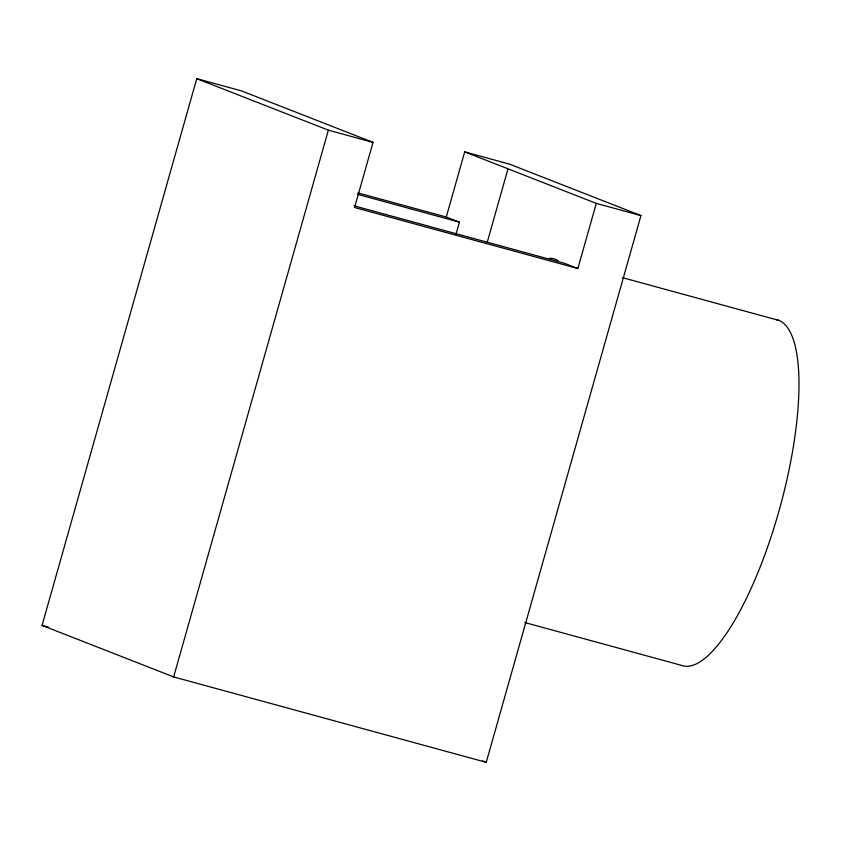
<?xml version="1.0" encoding="UTF-8"?>
<svg xmlns="http://www.w3.org/2000/svg" width="841" height="841" viewBox="0 0 841 841"><rect width="100%" height="100%" fill="white"/><g stroke="black" fill="none" stroke-linecap="round" stroke-linejoin="round"><path stroke-width="1.26" d="M464.705 151.874L509.352 164.079L640.947 215.59L486.235 762.335L173.645 676.921L42.05 625.41L196.762 78.665L241.42 90.86L373.015 142.371L354.576 207.517L577.851 268.531L596.29 203.385L464.705 151.874L446.266 217.02L459.428 222.171L455.854 234.786M173.645 676.921L328.358 130.166L196.762 78.665M487.202 242.366L507.922 169.125M328.358 130.166L373.015 142.371M596.29 203.385L640.947 215.59M357.961 192.894L446.266 217.02M357.246 194.25L459.428 222.171M622.34 277.625L778.755 320.368M354.029 205.814L564.7 263.38L577.851 268.531M524.742 622.519L681.157 665.263A179.301 52.1 -74.7 0 0 779.87 507.817A179.301 52.1 -74.7 0 0 776.401 319.654M42.05 625.41L48.379 627.144M482.576 760.905L486.235 762.335M549.352 258.303A179.301 52.1 -74.7 0 1 558.55 260.962"/></g></svg>
